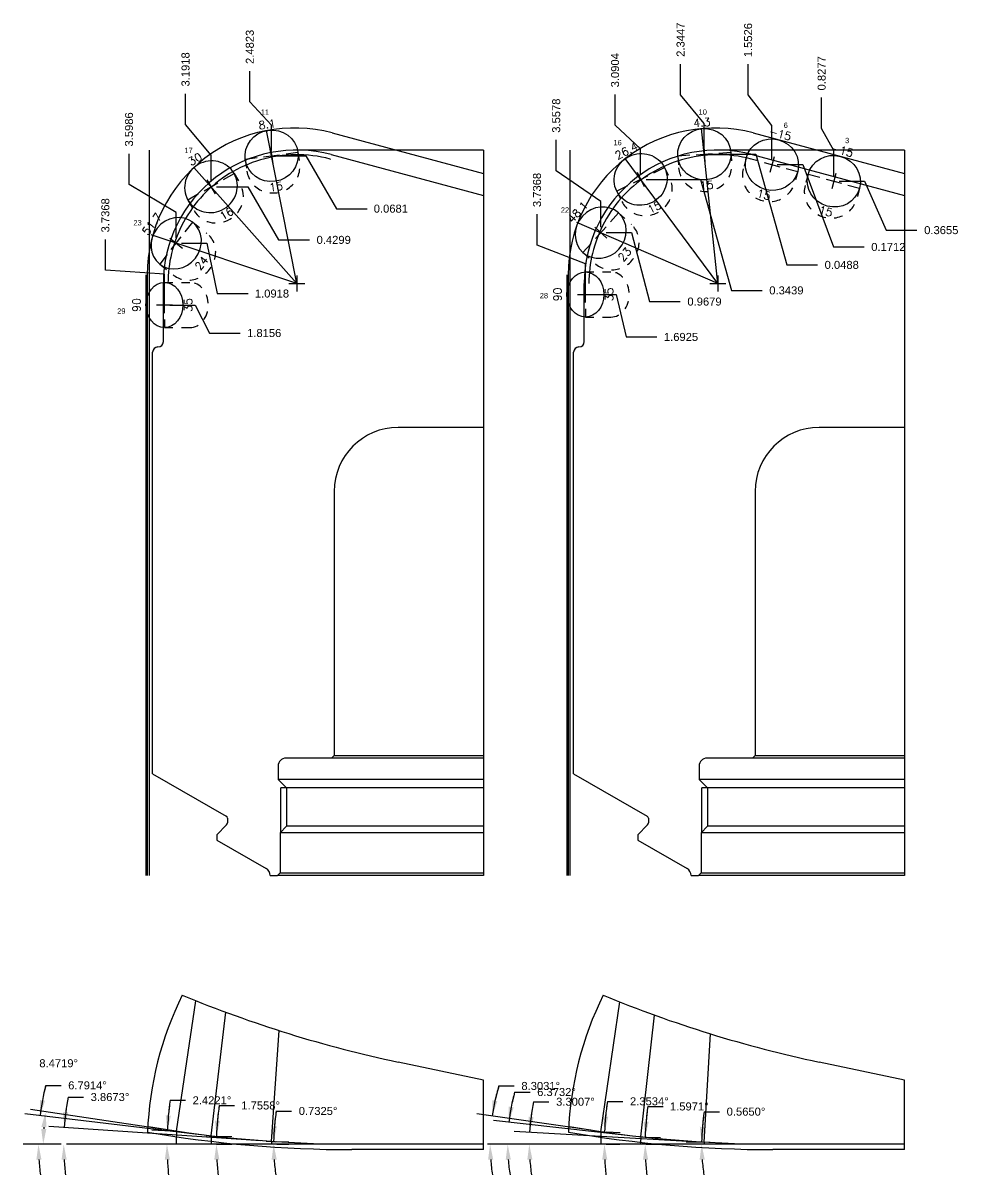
# Model space of a CAD drawing. Header units: inches. Extents: x 104.6 to 187.1, y -21.1 to -6.8.
# Drawn here: x 117.21 to 128.15, y -21.06 to -7.56 of the extents above; entities that cross this region are included whole.
import ezdxf
from ezdxf.enums import TextEntityAlignment as Align

# ---------------------------------------------------------------- set-up
doc = ezdxf.new("R2010")
doc.units = ezdxf.units.IN
doc.header["$MEASUREMENT"] = 0
doc.header["$PDMODE"] = 35
doc.linetypes.add('CENTER2', pattern=[1.125, 0.75, -0.125, 0.125, -0.125])
doc.linetypes.add('HIDDEN2', pattern=[0.1875, 0.125, -0.0625])
doc.layers.get('Defpoints').update_dxf_attribs({"color": 10})
doc.layers.add('Blade_2', color=7, linetype='Continuous', true_color=0xcccc00)
doc.layers.add('Blade_3', color=7, linetype='Continuous', true_color=0x00cc00)
doc.layers.add('CLine', color=5, linetype='CENTER2')
doc.styles.add('RomanS', font='romans')
doc.styles.get("Standard").update_dxf_attribs({"font": 'arial.ttf'})
doc.dimstyles.get("Standard").update_dxf_attribs({"dimtxt": 0.09375, "dimasz": 0.18, "dimexe": 0.18, "dimexo": 0.0625, "dimgap": 0.09, "dimtad": 0, "dimtih": 1, "dimtoh": 1, "dimdec": 4, "dimzin": 0, "dimdsep": 46, "dimtxsty": 'Standard', "dimcen": 0.09, "dimadec": 4, "dimazin": 0, "dimtfac": 1, "dimtdec": 4, "dimtofl": 0, "dimtmove": 0, "dimatfit": 3, "dimfxl": 1, "dimtolj": 1, "dimtzin": 0, "dimarcsym": 0})

# ---------------------------------------------------------------- blocks, each defined once
blk = doc.blocks.new('CMark')
at = {"layer": 'CLine'}
for p, q in [((-0.094, 0), (0.094, 0)), ((0, 0.094), (0, -0.094))]:
    blk.add_line(p, q, dxfattribs=at)
blk = doc.blocks.new('1613@15')
for p, q in [((-0.17, 0), (-0.312, 0)), ((0.171, 0), (0.312, 0))]:
    blk.add_line(p, q)
at = {"color": 8, "linetype": 'HIDDEN2', "ltscale": 0.5}
blk.add_line((-0.312, 0), (-0.312, -0.135), dxfattribs=at)
at = {"color": 8, "linetype": 'HIDDEN2', "ltscale": 0.5, "flags": 128}
blk.add_lwpolyline([(0.312, 0), (0.312, -0.135)], dxfattribs=at)
blk.add_ellipse((0, 0), major_axis=(-0.312, 0), ratio=0.965926, start_param=-3.141592653589793, end_param=3.141592653589793)
at = {"color": 8, "linetype": 'HIDDEN2', "ltscale": 0.5}
blk.add_ellipse((0, -0.135), major_axis=(-0.312, 0), ratio=0.965926, start_param=0, end_param=3.141593, dxfattribs=at)
blk.add_blockref('CMark', (0, 0))
at = {"style": 'RomanS'}
blk.add_text('15', height=0.094, dxfattribs=at).set_placement((0, -0.364), align=Align.MIDDLE_CENTER)
blk.add_attdef('ANG', text='', height=0.094, dxfattribs=at).set_placement((0, 0.298), align=Align.BOTTOM_CENTER)
blk = doc.blocks.new('1613@23')
for p, q in [((-0.17, 0), (-0.313, 0)), ((0.171, 0), (0.312, 0))]:
    blk.add_line(p, q)
at = {"color": 8, "linetype": 'HIDDEN2', "ltscale": 0.5}
blk.add_line((-0.313, 0), (-0.313, -0.203), dxfattribs=at)
at = {"color": 8, "linetype": 'HIDDEN2', "ltscale": 0.5, "flags": 128}
blk.add_lwpolyline([(0.312, 0), (0.312, -0.203)], dxfattribs=at)
blk.add_ellipse((0, 0), major_axis=(-0.312, 0), ratio=0.920512, start_param=3.141593, end_param=9.424778)
at = {"color": 8, "linetype": 'HIDDEN2', "ltscale": 0.5}
blk.add_ellipse((0, -0.203), major_axis=(-0.312, 0), ratio=0.920512, start_param=0, end_param=3.141593, dxfattribs=at)
blk.add_blockref('CMark', (0, 0))
at = {"style": 'RomanS'}
blk.add_text('23', height=0.094, dxfattribs=at).set_placement((-0.001, -0.379), align=Align.MIDDLE_CENTER)
blk.add_attdef('ANG', text='', height=0.094, dxfattribs=at).set_placement((0, 0.287), align=Align.BOTTOM_CENTER)
blk = doc.blocks.new('1613@24')
for p, q in [((-0.17, 0), (-0.313, 0)), ((0.171, 0), (0.312, 0))]:
    blk.add_line(p, q)
at = {"color": 8, "linetype": 'HIDDEN2', "ltscale": 0.5}
blk.add_line((-0.313, 0), (-0.313, -0.212), dxfattribs=at)
at = {"color": 8, "linetype": 'HIDDEN2', "ltscale": 0.5, "flags": 128}
blk.add_lwpolyline([(0.312, 0), (0.312, -0.212)], dxfattribs=at)
blk.add_ellipse((0, 0), major_axis=(-0.312, 0), ratio=0.913536, start_param=3.141593, end_param=9.424778)
at = {"color": 8, "linetype": 'HIDDEN2', "ltscale": 0.5}
blk.add_ellipse((0, -0.212), major_axis=(-0.312, 0), ratio=0.910656, start_param=0, end_param=3.141593, dxfattribs=at)
blk.add_blockref('CMark', (0, 0))
at = {"style": 'RomanS'}
blk.add_text('24', height=0.094, dxfattribs=at).set_placement((0, -0.376), align=Align.MIDDLE_CENTER)
blk.add_attdef('ANG', text='', height=0.094, dxfattribs=at).set_placement((0, 0.287), align=Align.BOTTOM_CENTER)
blk = doc.blocks.new('1613@16')
for p, q in [((-0.17, 0), (-0.312, 0)), ((0.171, 0), (0.312, 0))]:
    blk.add_line(p, q)
at = {"color": 8, "linetype": 'HIDDEN2', "ltscale": 0.5}
blk.add_line((-0.312, 0), (-0.312, -0.143), dxfattribs=at)
at = {"color": 8, "linetype": 'HIDDEN2', "ltscale": 0.5, "flags": 128}
blk.add_lwpolyline([(0.312, 0), (0.312, -0.143)], dxfattribs=at)
at = {"extrusion": (0, 0, -1)}
blk.add_ellipse((0, 0), major_axis=(-0.312, 0), ratio=0.961248, start_param=-3.141592653589793, end_param=3.141592653589793, dxfattribs=at)
at = {"color": 8, "linetype": 'HIDDEN2', "ltscale": 0.5}
blk.add_ellipse((0, -0.143), major_axis=(0.312, 0), ratio=0.953717, start_param=3.141593, end_param=6.283185, dxfattribs=at)
blk.add_blockref('CMark', (0, 0))
at = {"style": 'RomanS'}
blk.add_text('16', height=0.094, dxfattribs=at).set_placement((0, -0.364), align=Align.MIDDLE_CENTER)
blk.add_attdef('ANG', text='', height=0.094, dxfattribs=at).set_placement((0, 0.298), align=Align.BOTTOM_CENTER)
blk = doc.blocks.new('*D99')
at = {"layer": 'Blade_2', "color": 0, "lineweight": -2, "transparency": 16777216}
for p, q in [((120.171, -20.307), (120.351, -20.307)), ((120.179, -20.666), (120.32, -20.668)), ((120.179, -20.697), (120.32, -20.697))]:
    blk.add_line(p, q, dxfattribs=at)
for start, end in [(170.8711, 179.2675), (170.8767, 175.0721), (184.1954, 188.3907)]:
    blk.add_arc((122.599, -20.697), 2.459, start, end, dxfattribs=at)
at = {"layer": 'Blade_2', "color": 0, "transparency": 16777216}
for points in [[(120.179, -20.487), (120.119, -20.484), (120.14, -20.666)], [(120.117, -20.878), (120.177, -20.876), (120.14, -20.697)]]:
    blk.add_solid(points, dxfattribs=at)
at = {"layer": 'Defpoints', "color": 0, "transparency": 16777216}
for p in [(120.117, -20.665), (120.117, -20.697), (120.14, -20.687), (122.599, -20.697)]:
    blk.add_point(p, dxfattribs=at)
at = {"layer": 'Blade_2', "color": 0, "transparency": 16777216, "insert": (120.661, -20.307), "char_height": 0.09375, "attachment_point": 5}
blk.add_mtext('\\A1;0.7325°', dxfattribs=at)
blk = doc.blocks.new('*D100')
at = {"layer": 'Blade_2', "color": 0, "lineweight": -2, "transparency": 16777216}
for p, q in [((119.503, -20.243), (119.683, -20.243)), ((119.471, -20.601), (119.652, -20.607)), ((119.47, -20.697), (119.65, -20.697))]:
    blk.add_line(p, q, dxfattribs=at)
for start, end in [(171.6475, 178.2442), (171.6502, 174.9472), (183.297, 186.5939)]:
    blk.add_arc((122.599, -20.697), 3.129, start, end, dxfattribs=at)
at = {"layer": 'Blade_2', "color": 0, "transparency": 16777216}
for points in [[(119.512, -20.423), (119.453, -20.42), (119.472, -20.601)], [(119.445, -20.878), (119.505, -20.876), (119.47, -20.697)]]:
    blk.add_solid(points, dxfattribs=at)
at = {"layer": 'Defpoints', "color": 0, "transparency": 16777216}
for p in [(119.409, -20.599), (119.407, -20.697), (119.47, -20.665), (122.599, -20.697)]:
    blk.add_point(p, dxfattribs=at)
at = {"layer": 'Blade_2', "color": 0, "transparency": 16777216, "insert": (119.988, -20.243), "char_height": 0.09375, "attachment_point": 5}
blk.add_mtext('\\A1;1.7558°', dxfattribs=at)
blk = doc.blocks.new('*D101')
at = {"layer": 'Blade_2', "color": 0, "lineweight": -2, "transparency": 16777216}
for p, q in [((118.927, -20.182), (119.107, -20.182)), ((118.941, -20.542), (118.715, -20.533)), ((118.938, -20.697), (118.711, -20.697))]:
    blk.add_line(p, q, dxfattribs=at)
for start, end in [(172.0121, 177.5779), (172.0137, 174.7958), (182.7821, 185.5642)]:
    blk.add_arc((122.599, -20.697), 3.707, start, end, dxfattribs=at)
at = {"layer": 'Blade_2', "color": 0, "transparency": 16777216}
for points in [[(118.937, -20.363), (118.877, -20.359), (118.895, -20.54)], [(118.866, -20.878), (118.926, -20.876), (118.891, -20.697)]]:
    blk.add_solid(points, dxfattribs=at)
at = {"layer": 'Defpoints', "color": 0, "transparency": 16777216}
for p in [(118.892, -20.645), (119.003, -20.545), (119, -20.697), (122.599, -20.697)]:
    blk.add_point(p, dxfattribs=at)
at = {"layer": 'Blade_2', "color": 0, "transparency": 16777216, "insert": (119.418, -20.182), "char_height": 0.09375, "attachment_point": 5}
blk.add_mtext('\\A1;2.4221°', dxfattribs=at)
blk = doc.blocks.new('*D102')
at = {"layer": 'Blade_2', "color": 0, "lineweight": -2, "transparency": 16777216}
for p, q in [((117.735, -20.144), (117.915, -20.144)), ((119.991, -20.657), (117.509, -20.489)), ((117.653, -20.697), (117.502, -20.697))]:
    blk.add_line(p, q, dxfattribs=at)
for start, end in [(169.0267, 176.1327), (169.0301, 172.5814), (183.5513, 187.1026)]:
    blk.add_arc((120.586, -20.697), 2.905, start, end, dxfattribs=at)
at = {"layer": 'Blade_2', "color": 0, "transparency": 16777216}
for points in [[(117.736, -20.325), (117.676, -20.319), (117.688, -20.501)], [(117.657, -20.878), (117.717, -20.876), (117.682, -20.697)]]:
    blk.add_solid(points, dxfattribs=at)
at = {"layer": 'Defpoints', "color": 0, "transparency": 16777216}
for p in [(117.682, -20.632), (117.716, -20.697), (120.053, -20.661), (120.165, -20.669), (121.057, -20.697)]:
    blk.add_point(p, dxfattribs=at)
at = {"layer": 'Blade_2', "color": 0, "transparency": 16777216, "insert": (118.224, -20.144), "char_height": 0.09375, "attachment_point": 5}
blk.add_mtext('\\A1;3.8673°', dxfattribs=at)
blk = doc.blocks.new('*D103')
at = {"layer": 'Blade_2', "color": 0, "lineweight": -2, "transparency": 16777216}
for p, q in [((117.471, -20.007), (117.651, -20.007)), ((119.289, -20.585), (117.227, -20.339)), ((117.653, -20.697), (117.206, -20.697))]:
    blk.add_line(p, q, dxfattribs=at)
for start, end in [(165.9502, 173.2086), (165.9538, 169.5812), (183.6274, 187.2547)]:
    blk.add_arc((120.23, -20.697), 2.844, start, end, dxfattribs=at)
at = {"layer": 'Blade_2', "color": 0, "transparency": 16777216}
for points in [[(117.463, -20.187), (117.403, -20.178), (117.406, -20.361)], [(117.362, -20.878), (117.422, -20.876), (117.386, -20.697)]]:
    blk.add_solid(points, dxfattribs=at)
at = {"layer": 'Defpoints', "color": 0, "transparency": 16777216}
for p in [(117.388, -20.585), (119.351, -20.592), (119.495, -20.609), (117.716, -20.697), (121.057, -20.697)]:
    blk.add_point(p, dxfattribs=at)
at = {"layer": 'Blade_2', "color": 0, "transparency": 16777216, "insert": (117.961, -20.007), "char_height": 0.09375, "attachment_point": 5}
blk.add_mtext('\\A1;6.7914°', dxfattribs=at)
blk = doc.blocks.new('*D104')
at = {"layer": 'Blade_2', "color": 0, "lineweight": -2, "transparency": 16777216}
for p, q in [((118.83, -20.519), (117.293, -20.29)), ((117.653, -20.697), (117.262, -20.697))]:
    blk.add_line(p, q, dxfattribs=at)
blk.add_arc((120.024, -20.697), 2.582, 175.5233, 176.0048, dxfattribs=at)
at = {"layer": 'Blade_2', "color": 0, "transparency": 16777216}
for points in [[(117.421, -20.492), (117.48, -20.499), (117.471, -20.317)], [(117.479, -20.518), (117.419, -20.516), (117.442, -20.697)]]:
    blk.add_solid(points, dxfattribs=at)
at = {"layer": 'Defpoints', "color": 0, "transparency": 16777216}
for p in [(117.446, -20.57), (118.891, -20.528), (119.068, -20.555), (117.716, -20.697), (121.057, -20.697)]:
    blk.add_point(p, dxfattribs=at)
at = {"layer": 'Blade_2', "color": 0, "transparency": 16777216, "insert": (117.623, -19.748), "char_height": 0.09375, "attachment_point": 5}
blk.add_mtext('\\A1;8.4719°', dxfattribs=at)
blk = doc.blocks.new('*D105')
at = {"layer": 'Blade_2', "color": 0, "lineweight": -2, "transparency": 16777216}
for p, q in [((119.862, -8.483), (119.862, -8.123)), ((120.117, -8.755), (119.862, -8.483)), ((120.117, -9.053), (120.117, -8.755))]:
    blk.add_line(p, q, dxfattribs=at)
at = {"layer": 'Defpoints', "color": 0, "transparency": 16777216}
for p in [(119.862, -8.123), (120.117, -9.115), (122.599, -9.047)]:
    blk.add_point(p, dxfattribs=at)
at = {"layer": 'Blade_2', "color": 0, "transparency": 16777216, "insert": (119.862, -7.838), "char_height": 0.0938, "attachment_point": 5, "rotation": 90}
blk.add_mtext('\\A1;2.4823', dxfattribs=at)
blk = doc.blocks.new('*D106')
at = {"layer": 'Blade_2', "color": 0, "lineweight": -2, "transparency": 16777216}
for p, q in [((119.109, -8.747), (119.109, -8.387)), ((119.407, -9.107), (119.109, -8.747)), ((119.407, -9.414), (119.407, -9.107))]:
    blk.add_line(p, q, dxfattribs=at)
at = {"layer": 'Defpoints', "color": 0, "transparency": 16777216}
for p in [(119.109, -8.387), (122.599, -9.047), (119.407, -9.477)]:
    blk.add_point(p, dxfattribs=at)
at = {"layer": 'Blade_2', "color": 0, "transparency": 16777216, "insert": (119.109, -8.102), "char_height": 0.0938, "attachment_point": 5, "rotation": 90}
blk.add_mtext('\\A1;3.1918', dxfattribs=at)
blk = doc.blocks.new('*D107')
at = {"layer": 'Blade_2', "color": 0, "lineweight": -2, "transparency": 16777216}
for p, q in [((118.447, -9.45), (118.447, -9.09)), ((119, -9.779), (118.447, -9.45)), ((119, -10.076), (119, -9.779))]:
    blk.add_line(p, q, dxfattribs=at)
at = {"layer": 'Defpoints', "color": 0, "transparency": 16777216}
for p in [(118.447, -9.09), (122.599, -9.047), (119, -10.139)]:
    blk.add_point(p, dxfattribs=at)
at = {"layer": 'Blade_2', "color": 0, "transparency": 16777216, "insert": (118.447, -8.805), "char_height": 0.0938, "attachment_point": 5, "rotation": 90}
blk.add_mtext('\\A1;3.5986', dxfattribs=at)
blk = doc.blocks.new('*D108')
at = {"layer": 'Blade_2', "color": 0, "lineweight": -2, "transparency": 16777216}
for p, q in [((120.179, -9.115), (120.517, -9.115)), ((120.517, -9.115), (120.877, -9.734)), ((120.877, -9.734), (121.237, -9.734))]:
    blk.add_line(p, q, dxfattribs=at)
at = {"layer": 'Defpoints', "color": 0, "transparency": 16777216}
for p in [(120.117, -9.115), (122.599, -9.047), (121.237, -9.734)]:
    blk.add_point(p, dxfattribs=at)
at = {"layer": 'Blade_2', "color": 0, "transparency": 16777216, "insert": (121.513, -9.734), "char_height": 0.0938, "attachment_point": 5}
blk.add_mtext('\\A1;0.0681', dxfattribs=at)
blk = doc.blocks.new('*D109')
at = {"layer": 'Blade_2', "color": 0, "lineweight": -2, "transparency": 16777216}
for p, q in [((119.47, -9.477), (119.839, -9.477)), ((119.839, -9.477), (120.199, -10.1)), ((120.199, -10.1), (120.559, -10.1))]:
    blk.add_line(p, q, dxfattribs=at)
at = {"layer": 'Defpoints', "color": 0, "transparency": 16777216}
for p in [(122.599, -9.047), (119.407, -9.477), (120.559, -10.1)]:
    blk.add_point(p, dxfattribs=at)
at = {"layer": 'Blade_2', "color": 0, "transparency": 16777216, "insert": (120.844, -10.1), "char_height": 0.0938, "attachment_point": 5}
blk.add_mtext('\\A1;0.4299', dxfattribs=at)
blk = doc.blocks.new('*D110')
at = {"layer": 'Blade_2', "color": 0, "lineweight": -2, "transparency": 16777216}
for p, q in [((119.063, -10.139), (119.36, -10.139)), ((119.36, -10.139), (119.481, -10.729)), ((119.481, -10.729), (119.841, -10.729))]:
    blk.add_line(p, q, dxfattribs=at)
at = {"layer": 'Defpoints', "color": 0, "transparency": 16777216}
for p in [(122.599, -9.047), (119, -10.139), (119.841, -10.729)]:
    blk.add_point(p, dxfattribs=at)
at = {"layer": 'Blade_2', "color": 0, "transparency": 16777216, "insert": (120.121, -10.729), "char_height": 0.0938, "attachment_point": 5}
blk.add_mtext('\\A1;1.0918', dxfattribs=at)
blk = doc.blocks.new('*D111')
at = {"layer": 'Blade_3', "color": 0, "lineweight": -2, "transparency": 16777216}
for p, q in [((123.185, -20.199), (123.365, -20.199)), ((125.059, -20.667), (122.958, -20.546))]:
    blk.add_line(p, q, dxfattribs=at)
for start, end in [(168.2754, 176.6993), (168.2811, 172.4902), (184.2091, 188.4182)]:
    blk.add_arc((125.585, -20.697), 2.451, start, end, dxfattribs=at)
at = {"layer": 'Blade_3', "color": 0, "transparency": 16777216}
for points in [[(123.185, -20.38), (123.125, -20.374), (123.138, -20.556)], [(123.111, -20.878), (123.171, -20.876), (123.134, -20.697)]]:
    blk.add_solid(points, dxfattribs=at)
at = {"layer": 'Defpoints', "color": 0, "transparency": 16777216}
for p in [(123.134, -20.65), (122.645, -20.697), (125.121, -20.67), (125.252, -20.678), (125.986, -20.697)]:
    blk.add_point(p, dxfattribs=at)
at = {"layer": 'Blade_3', "color": 0, "transparency": 16777216, "insert": (123.675, -20.199), "char_height": 0.09375, "attachment_point": 5}
blk.add_mtext('\\A1;3.3007°', dxfattribs=at)
blk = doc.blocks.new('*D112')
at = {"layer": 'Blade_3', "color": 0, "lineweight": -2, "transparency": 16777216}
for p, q in [((122.963, -20.085), (123.143, -20.085)), ((124.282, -20.593), (122.717, -20.418))]:
    blk.add_line(p, q, dxfattribs=at)
for start, end in [(164.7629, 173.6268), (164.7696, 169.1982), (184.4286, 188.8572)]:
    blk.add_arc((125.21, -20.697), 2.329, start, end, dxfattribs=at)
at = {"layer": 'Blade_3', "color": 0, "transparency": 16777216}
for points in [[(122.952, -20.265), (122.893, -20.256), (122.895, -20.438)], [(122.858, -20.878), (122.918, -20.876), (122.881, -20.697)]]:
    blk.add_solid(points, dxfattribs=at)
at = {"layer": 'Defpoints', "color": 0, "transparency": 16777216}
for p in [(122.883, -20.611), (124.344, -20.6), (124.509, -20.619), (122.645, -20.697), (125.986, -20.697)]:
    blk.add_point(p, dxfattribs=at)
at = {"layer": 'Blade_3', "color": 0, "transparency": 16777216, "insert": (123.453, -20.085), "char_height": 0.09375, "attachment_point": 5}
blk.add_mtext('\\A1;6.3732°', dxfattribs=at)
blk = doc.blocks.new('*D113')
at = {"layer": 'Blade_3', "color": 0, "lineweight": -2, "transparency": 16777216}
for p, q in [((122.779, -20.014), (122.959, -20.014)), ((123.854, -20.533), (122.521, -20.339))]:
    blk.add_line(p, q, dxfattribs=at)
for start, end in [(162.7192, 171.6969), (162.7261, 167.2115), (184.4854, 188.9708)]:
    blk.add_arc((124.975, -20.697), 2.3, start, end, dxfattribs=at)
at = {"layer": 'Blade_3', "color": 0, "transparency": 16777216}
for points in [[(122.761, -20.193), (122.702, -20.182), (122.699, -20.365)], [(122.652, -20.878), (122.712, -20.876), (122.675, -20.697)]]:
    blk.add_solid(points, dxfattribs=at)
at = {"layer": 'Defpoints', "color": 0, "transparency": 16777216}
for p in [(122.677, -20.586), (123.916, -20.542), (124.007, -20.556), (122.645, -20.697), (125.986, -20.697)]:
    blk.add_point(p, dxfattribs=at)
at = {"layer": 'Blade_3', "color": 0, "transparency": 16777216, "insert": (123.268, -20.014), "char_height": 0.09375, "attachment_point": 5}
blk.add_mtext('\\A1;8.3031°', dxfattribs=at)
blk = doc.blocks.new('*D114')
at = {"layer": 'Blade_3', "color": 0, "lineweight": -2, "transparency": 16777216}
for p, q in [((125.183, -20.315), (125.363, -20.315)), ((125.121, -20.673), (124.972, -20.672)), ((125.121, -20.697), (124.972, -20.697))]:
    blk.add_line(p, q, dxfattribs=at)
for start, end in [(170.7468, 179.435), (170.753, 175.094), (184.341, 188.682)]:
    blk.add_arc((127.528, -20.697), 2.376, start, end, dxfattribs=at)
at = {"layer": 'Blade_3', "color": 0, "transparency": 16777216}
for points in [[(125.191, -20.495), (125.131, -20.492), (125.152, -20.674)], [(125.129, -20.878), (125.189, -20.876), (125.152, -20.697)]]:
    blk.add_solid(points, dxfattribs=at)
at = {"layer": 'Defpoints', "color": 0, "transparency": 16777216}
for p in [(125.152, -20.689), (125.184, -20.674), (125.184, -20.697), (127.528, -20.697)]:
    blk.add_point(p, dxfattribs=at)
at = {"layer": 'Blade_3', "color": 0, "transparency": 16777216, "insert": (125.672, -20.315), "char_height": 0.09375, "attachment_point": 5}
blk.add_mtext('\\A1;0.5650°', dxfattribs=at)
blk = doc.blocks.new('*D115')
at = {"layer": 'Blade_3', "color": 0, "lineweight": -2, "transparency": 16777216}
for p, q in [((124.523, -20.254), (124.703, -20.254)), ((124.502, -20.613), (124.672, -20.617)), ((124.501, -20.697), (124.671, -20.697))]:
    blk.add_line(p, q, dxfattribs=at)
for start, end in [(171.6087, 178.4029), (171.6117, 175.0073), (183.3956, 186.7911)]:
    blk.add_arc((127.528, -20.697), 3.038, start, end, dxfattribs=at)
at = {"layer": 'Blade_3', "color": 0, "transparency": 16777216}
for points in [[(124.532, -20.434), (124.472, -20.431), (124.492, -20.612)], [(124.466, -20.878), (124.526, -20.876), (124.491, -20.697)]]:
    blk.add_solid(points, dxfattribs=at)
at = {"layer": 'Defpoints', "color": 0, "transparency": 16777216}
for p in [(124.439, -20.611), (124.438, -20.697), (124.491, -20.669), (127.528, -20.697)]:
    blk.add_point(p, dxfattribs=at)
at = {"layer": 'Blade_3', "color": 0, "transparency": 16777216, "insert": (125.008, -20.254), "char_height": 0.09375, "attachment_point": 5}
blk.add_mtext('\\A1;1.5971°', dxfattribs=at)
blk = doc.blocks.new('*D116')
at = {"layer": 'Blade_3', "color": 0, "lineweight": -2, "transparency": 16777216}
for p, q in [((124.05, -20.194), (124.23, -20.194)), ((124.036, -20.553), (124.197, -20.56)), ((124.033, -20.697), (124.194, -20.697))]:
    blk.add_line(p, q, dxfattribs=at)
for start, end in [(171.7753, 177.6466), (171.7773, 174.7119), (182.9347, 185.8693)]:
    blk.add_arc((127.528, -20.697), 3.515, start, end, dxfattribs=at)
at = {"layer": 'Blade_3', "color": 0, "transparency": 16777216}
for points in [[(124.059, -20.375), (123.999, -20.371), (124.017, -20.553)], [(123.988, -20.878), (124.048, -20.876), (124.014, -20.697)]]:
    blk.add_solid(points, dxfattribs=at)
at = {"layer": 'Defpoints', "color": 0, "transparency": 16777216}
for p in [(123.974, -20.551), (124.014, -20.649), (123.971, -20.697), (127.528, -20.697)]:
    blk.add_point(p, dxfattribs=at)
at = {"layer": 'Blade_3', "color": 0, "transparency": 16777216, "insert": (124.54, -20.194), "char_height": 0.09375, "attachment_point": 5}
blk.add_mtext('\\A1;2.3534°', dxfattribs=at)
blk = doc.blocks.new('*D117')
at = {"layer": 'Blade_3', "color": 0, "lineweight": -2, "transparency": 16777216}
for p, q in [((126.558, -8.793), (126.558, -8.433)), ((126.701, -9.052), (126.558, -8.793)), ((126.701, -9.35), (126.701, -9.052))]:
    blk.add_line(p, q, dxfattribs=at)
at = {"layer": 'Defpoints', "color": 0, "transparency": 16777216}
for p in [(126.558, -8.433), (127.528, -9.047), (126.701, -9.412)]:
    blk.add_point(p, dxfattribs=at)
at = {"layer": 'Blade_3', "color": 0, "transparency": 16777216, "insert": (126.558, -8.148), "char_height": 0.0938, "attachment_point": 5, "rotation": 90}
blk.add_mtext('\\A1;0.8277', dxfattribs=at)
blk = doc.blocks.new('*D118')
at = {"layer": 'Blade_3', "color": 0, "lineweight": -2, "transparency": 16777216}
for p, q in [((125.697, -8.399), (125.697, -8.039)), ((125.976, -8.759), (125.697, -8.399)), ((125.976, -9.156), (125.976, -8.759))]:
    blk.add_line(p, q, dxfattribs=at)
at = {"layer": 'Defpoints', "color": 0, "transparency": 16777216}
for p in [(125.697, -8.039), (127.528, -9.047), (125.976, -9.218)]:
    blk.add_point(p, dxfattribs=at)
at = {"layer": 'Blade_3', "color": 0, "transparency": 16777216, "insert": (125.697, -7.759), "char_height": 0.0938, "attachment_point": 5, "rotation": 90}
blk.add_mtext('\\A1;1.5526', dxfattribs=at)
blk = doc.blocks.new('*D119')
at = {"layer": 'Blade_3', "color": 0, "lineweight": -2, "transparency": 16777216}
for p, q in [((124.906, -8.399), (124.906, -8.039)), ((125.184, -8.736), (124.906, -8.399)), ((125.184, -9.033), (125.184, -8.736))]:
    blk.add_line(p, q, dxfattribs=at)
at = {"layer": 'Defpoints', "color": 0, "transparency": 16777216}
for p in [(124.906, -8.039), (125.184, -9.096), (127.528, -9.047)]:
    blk.add_point(p, dxfattribs=at)
at = {"layer": 'Blade_3', "color": 0, "transparency": 16777216, "insert": (124.906, -7.754), "char_height": 0.0938, "attachment_point": 5, "rotation": 90}
blk.add_mtext('\\A1;2.3447', dxfattribs=at)
blk = doc.blocks.new('*D120')
at = {"layer": 'Blade_3', "color": 0, "lineweight": -2, "transparency": 16777216}
for p, q in [((124.139, -8.756), (124.139, -8.396)), ((124.438, -9.031), (124.139, -8.756)), ((124.438, -9.328), (124.438, -9.031))]:
    blk.add_line(p, q, dxfattribs=at)
at = {"layer": 'Defpoints', "color": 0, "transparency": 16777216}
for p in [(124.139, -8.396), (127.528, -9.047), (124.438, -9.391)]:
    blk.add_point(p, dxfattribs=at)
at = {"layer": 'Blade_3', "color": 0, "transparency": 16777216, "insert": (124.139, -8.112), "char_height": 0.0938, "attachment_point": 5, "rotation": 90}
blk.add_mtext('\\A1;3.0904', dxfattribs=at)
blk = doc.blocks.new('*D121')
at = {"layer": 'Blade_3', "color": 0, "lineweight": -2, "transparency": 16777216}
for p, q in [((123.45, -9.289), (123.45, -8.929)), ((123.971, -9.649), (123.45, -9.289)), ((123.971, -9.952), (123.971, -9.649))]:
    blk.add_line(p, q, dxfattribs=at)
at = {"layer": 'Defpoints', "color": 0, "transparency": 16777216}
for p in [(123.45, -8.929), (127.528, -9.047), (123.971, -10.015)]:
    blk.add_point(p, dxfattribs=at)
at = {"layer": 'Blade_3', "color": 0, "transparency": 16777216, "insert": (123.45, -8.644), "char_height": 0.0938, "attachment_point": 5, "rotation": 90}
blk.add_mtext('\\A1;3.5578', dxfattribs=at)
blk = doc.blocks.new('*D122')
at = {"layer": 'Blade_3', "color": 0, "lineweight": -2, "transparency": 16777216}
for p, q in [((126.763, -9.412), (127.061, -9.412)), ((127.061, -9.412), (127.314, -9.986)), ((127.314, -9.986), (127.674, -9.986))]:
    blk.add_line(p, q, dxfattribs=at)
at = {"layer": 'Defpoints', "color": 0, "transparency": 16777216}
for p in [(127.528, -9.047), (126.701, -9.412), (127.674, -9.986)]:
    blk.add_point(p, dxfattribs=at)
at = {"layer": 'Blade_3', "color": 0, "transparency": 16777216, "insert": (127.959, -9.986), "char_height": 0.0938, "attachment_point": 5}
blk.add_mtext('\\A1;0.3655', dxfattribs=at)
blk = doc.blocks.new('*D123')
at = {"layer": 'Blade_3', "color": 0, "lineweight": -2, "transparency": 16777216}
for p, q in [((126.038, -9.218), (126.336, -9.218)), ((126.336, -9.218), (126.695, -10.183)), ((126.695, -10.183), (127.055, -10.183))]:
    blk.add_line(p, q, dxfattribs=at)
at = {"layer": 'Defpoints', "color": 0, "transparency": 16777216}
for p in [(127.528, -9.047), (125.976, -9.218), (127.055, -10.183)]:
    blk.add_point(p, dxfattribs=at)
at = {"layer": 'Blade_3', "color": 0, "transparency": 16777216, "insert": (127.339, -10.183), "char_height": 0.0938, "attachment_point": 5}
blk.add_mtext('\\A1;0.1712', dxfattribs=at)
blk = doc.blocks.new('*D124')
at = {"layer": 'Blade_3', "color": 0, "lineweight": -2, "transparency": 16777216}
for p, q in [((125.246, -9.096), (125.789, -9.096)), ((125.789, -9.096), (126.149, -10.393)), ((126.149, -10.393), (126.509, -10.393))]:
    blk.add_line(p, q, dxfattribs=at)
at = {"layer": 'Defpoints', "color": 0, "transparency": 16777216}
for p in [(125.184, -9.096), (127.528, -9.047), (126.509, -10.393)]:
    blk.add_point(p, dxfattribs=at)
at = {"layer": 'Blade_3', "color": 0, "transparency": 16777216, "insert": (126.793, -10.393), "char_height": 0.0938, "attachment_point": 5}
blk.add_mtext('\\A1;0.0488', dxfattribs=at)
blk = doc.blocks.new('*D125')
at = {"layer": 'Blade_3', "color": 0, "lineweight": -2, "transparency": 16777216}
for p, q in [((124.501, -9.391), (125.141, -9.391)), ((125.141, -9.391), (125.501, -10.692)), ((125.501, -10.692), (125.861, -10.692))]:
    blk.add_line(p, q, dxfattribs=at)
at = {"layer": 'Defpoints', "color": 0, "transparency": 16777216}
for p in [(127.528, -9.047), (124.438, -9.391), (125.861, -10.692)]:
    blk.add_point(p, dxfattribs=at)
at = {"layer": 'Blade_3', "color": 0, "transparency": 16777216, "insert": (126.145, -10.692), "char_height": 0.0938, "attachment_point": 5}
blk.add_mtext('\\A1;0.3439', dxfattribs=at)
blk = doc.blocks.new('*D126')
at = {"layer": 'Blade_3', "color": 0, "lineweight": -2, "transparency": 16777216}
for p, q in [((124.033, -10.015), (124.331, -10.015)), ((124.331, -10.015), (124.541, -10.823)), ((124.541, -10.823), (124.901, -10.823))]:
    blk.add_line(p, q, dxfattribs=at)
at = {"layer": 'Defpoints', "color": 0, "transparency": 16777216}
for p in [(127.528, -9.047), (123.971, -10.015), (124.901, -10.823)]:
    blk.add_point(p, dxfattribs=at)
at = {"layer": 'Blade_3', "color": 0, "transparency": 16777216, "insert": (125.186, -10.823), "char_height": 0.0938, "attachment_point": 5}
blk.add_mtext('\\A1;0.9679', dxfattribs=at)
blk = doc.blocks.new('1313@35')
for p, q in [((-0.17, 0), (-0.265, 0)), ((0.171, 0), (0.264, 0))]:
    blk.add_line(p, q)
at = {"color": 8, "linetype": 'HIDDEN2', "ltscale": 0.5}
blk.add_line((-0.265, 0), (-0.265, -0.298), dxfattribs=at)
at = {"color": 8, "linetype": 'HIDDEN2', "ltscale": 0.5, "flags": 128}
blk.add_lwpolyline([(0.264, 0), (0.264, -0.298)], dxfattribs=at)
blk.add_ellipse((0, 0), major_axis=(0.264, 0), ratio=0.819152)
at = {"color": 8, "linetype": 'HIDDEN2', "ltscale": 0.5}
blk.add_ellipse((0, -0.298), major_axis=(0.264, 0), ratio=0.819152, start_param=3.141593, end_param=6.283185, dxfattribs=at)
blk.add_blockref('CMark', (0, 0))
at = {"style": 'RomanS'}
blk.add_text('35', height=0.094, dxfattribs=at).set_placement((0, -0.279), align=Align.MIDDLE_CENTER)
blk.add_attdef('ANG', text='', height=0.094, dxfattribs=at).set_placement((0, 0.251), align=Align.BOTTOM_CENTER)
blk = doc.blocks.new('*D161')
at = {"layer": 'Blade_2', "color": 0, "lineweight": -2, "transparency": 16777216}
for p, q in [((118.17, -10.456), (118.17, -10.096)), ((118.862, -10.503), (118.17, -10.456)), ((118.862, -10.8), (118.862, -10.503))]:
    blk.add_line(p, q, dxfattribs=at)
at = {"layer": 'Defpoints', "color": 0, "transparency": 16777216}
for p in [(122.599, -9.047), (118.17, -10.096), (118.862, -10.863)]:
    blk.add_point(p, dxfattribs=at)
at = {"layer": 'Blade_2', "color": 0, "transparency": 16777216, "insert": (118.17, -9.812), "char_height": 0.0938, "attachment_point": 5, "rotation": 90}
blk.add_mtext('\\A1;3.7368', dxfattribs=at)
blk = doc.blocks.new('*D162')
at = {"layer": 'Blade_2', "color": 0, "lineweight": -2, "transparency": 16777216}
for p, q in [((118.924, -10.863), (119.222, -10.863)), ((119.222, -10.863), (119.39, -11.192)), ((119.39, -11.192), (119.75, -11.192))]:
    blk.add_line(p, q, dxfattribs=at)
at = {"layer": 'Defpoints', "color": 0, "transparency": 16777216}
for p in [(122.599, -9.047), (118.862, -10.863), (119.75, -11.192)]:
    blk.add_point(p, dxfattribs=at)
at = {"layer": 'Blade_2', "color": 0, "transparency": 16777216, "insert": (120.03, -11.192), "char_height": 0.0938, "attachment_point": 5}
blk.add_mtext('\\A1;1.8156', dxfattribs=at)
blk = doc.blocks.new('*D163')
at = {"layer": 'Blade_3', "color": 0, "lineweight": -2, "transparency": 16777216}
for p, q in [((123.225, -10.16), (123.225, -9.8)), ((123.792, -10.379), (123.225, -10.16)), ((123.792, -10.677), (123.792, -10.379))]:
    blk.add_line(p, q, dxfattribs=at)
at = {"layer": 'Defpoints', "color": 0, "transparency": 16777216}
for p in [(127.528, -9.047), (123.225, -9.8), (123.792, -10.739)]:
    blk.add_point(p, dxfattribs=at)
at = {"layer": 'Blade_3', "color": 0, "transparency": 16777216, "insert": (123.225, -9.515), "char_height": 0.0938, "attachment_point": 5, "rotation": 90}
blk.add_mtext('\\A1;3.7368', dxfattribs=at)

msp = doc.modelspace()

# ---------------------------------------------------------------- linework, layer by layer
at = {"color": 5}
for p, q in [((120.8265, -8.8468), (122.59883, -9.32169)), ((125.7561, -8.8468), (127.52843, -9.32169)), ((118.64533, -10.50819), (118.64533, -17.54696)), ((118.66133, -10.50819), (118.66133, -17.54696)), ((123.57493, -10.50819), (123.57493, -17.54696)), ((123.59093, -10.50819), (123.59093, -17.54696))]:
    msp.add_line(p, q, dxfattribs=at)
for p, q in [((118.68133, -9.04696), (118.68133, -17.54696)), ((122.59883, -9.04696), (120.41133, -9.04696)), ((120.81573, -9.1002), (122.59883, -9.57798)), ((122.59883, -9.04696), (122.59883, -17.54696)), ((123.61093, -9.04696), (123.61093, -17.54696)), ((127.52843, -9.04696), (125.34093, -9.04696)), ((125.74533, -9.1002), (127.52843, -9.57798)), ((127.52843, -9.04696), (127.52843, -17.54696)), ((118.84883, -11.29178), (118.84883, -10.60946)), ((123.77843, -11.29178), (123.77843, -10.60946)), ((118.72383, -16.35428), (118.72383, -11.41678)), ((123.65343, -16.35428), (123.65343, -11.41678)), ((122.59883, -12.29696), (121.59883, -12.29696)), ((127.52843, -12.29696), (126.52843, -12.29696)), ((120.84883, -13.04696), (120.84883, -16.14071)), ((125.77843, -13.04696), (125.77843, -16.14071)), ((120.81758, -16.17196), (120.28633, -16.17196)), ((120.84883, -16.14071), (120.81758, -16.17196)), ((122.59883, -16.17196), (120.81758, -16.17196)), ((120.84883, -16.14071), (122.59883, -16.14071)), ((125.74718, -16.17196), (125.21593, -16.17196)), ((125.77843, -16.14071), (125.74718, -16.17196)), ((127.52843, -16.17196), (125.74718, -16.17196)), ((125.77843, -16.14071), (127.52843, -16.14071)), ((120.19258, -16.26571), (120.19258, -16.42196)), ((125.12218, -16.26571), (125.12218, -16.42196)), ((118.72383, -16.35428), (119.5832, -16.85044)), ((122.59883, -16.42196), (120.19258, -16.42196)), ((120.19258, -16.42196), (120.29148, -16.52086)), ((123.65343, -16.35428), (124.5128, -16.85044)), ((127.52843, -16.42196), (125.12218, -16.42196)), ((125.12218, -16.42196), (125.22108, -16.52086)), ((120.29148, -16.52086), (120.22383, -16.52086)), ((120.22383, -17.03876), (120.22383, -16.52086)), ((122.59883, -16.52086), (120.29148, -16.52086)), ((120.29148, -16.52086), (120.29148, -16.97111)), ((125.22108, -16.52086), (125.15343, -16.52086)), ((125.15343, -17.03876), (125.15343, -16.52086)), ((127.52843, -16.52086), (125.22108, -16.52086)), ((125.22108, -16.52086), (125.22108, -16.97111)), ((119.58967, -16.95364), (119.47383, -17.06949)), ((119.59883, -16.8775), (119.59883, -16.93154)), ((120.29148, -16.97111), (120.21563, -17.04696)), ((122.59883, -16.97111), (120.29148, -16.97111)), ((124.51928, -16.95364), (124.40343, -17.06949)), ((124.52843, -16.8775), (124.52843, -16.93154)), ((125.22108, -16.97111), (125.14523, -17.04696)), ((127.52843, -16.97111), (125.22108, -16.97111)), ((119.47383, -17.06949), (119.47383, -17.13199)), ((119.47383, -17.13199), (120.05195, -17.46577)), ((122.59883, -17.04696), (120.21563, -17.04696)), ((120.21563, -17.04696), (120.21563, -17.51571)), ((124.40343, -17.06949), (124.40343, -17.13199)), ((124.40343, -17.13199), (124.98155, -17.46577)), ((127.52843, -17.04696), (125.14523, -17.04696)), ((125.14523, -17.04696), (125.14523, -17.51571)), ((120.09883, -17.54696), (120.18438, -17.54696)), ((120.21563, -17.51571), (120.18438, -17.54696)), ((122.59883, -17.54696), (120.18438, -17.54696)), ((120.21563, -17.51571), (122.59883, -17.51571)), ((125.02843, -17.54696), (125.11398, -17.54696)), ((125.14523, -17.51571), (125.11398, -17.54696)), ((127.52843, -17.54696), (125.11398, -17.54696)), ((125.14523, -17.51571), (127.52843, -17.51571)), ((122.59883, -19.947), (121.59883, -19.73444)), ((127.52843, -19.947), (126.52843, -19.73444)), ((122.59883, -20.697), (122.59883, -19.947)), ((127.52843, -20.697), (127.52843, -19.947)), ((122.59883, -20.7595), (121.05673, -20.7595)), ((122.59883, -20.7595), (122.59883, -20.697)), ((127.52843, -20.7595), (125.98633, -20.7595)), ((127.52843, -20.7595), (127.52843, -20.697))]:
    msp.add_line(p, q)
at = {"color": 1}
for p, q in [((120.80168, -9.15265), (120.80458, -9.15343)), ((125.73128, -9.15265), (125.73418, -9.15343)), ((121.05673, -20.697), (117.71569, -20.697)), ((125.98633, -20.697), (122.64529, -20.697))]:
    msp.add_line(p, q, dxfattribs=at)
for points in [[(122.59883, -20.697), (121.05673, -20.697, -0.04296551), (118.67462, -20.49192)], [(127.52843, -20.697), (125.98633, -20.697, -0.04296551), (123.60423, -20.49192)]]:
    msp.add_lwpolyline(points, format="xyb")
at = {"color": 5}
for centre in [(120.38133, -10.50819), (125.31093, -10.50819)]:
    msp.add_arc(centre, 1.72, 75, 180, dxfattribs=at)
for centre, radius, start, end in [((120.41133, -10.60946), 1.5625, 75, 180), ((125.34093, -10.60946), 1.5625, 75, 180), ((118.78633, -11.29178), 0.0625, 270, 0), ((123.71593, -11.29178), 0.0625, 270, 0), ((118.78633, -11.41678), 0.0625, 90, 180), ((123.71593, -11.41678), 0.0625, 90, 180), ((121.59883, -13.04696), 0.75, 90, 180), ((126.52843, -13.04696), 0.75, 90, 180), ((120.28633, -16.26571), 0.09375, 90, 180), ((125.21593, -16.26571), 0.09375, 90, 180), ((119.56758, -16.8775), 0.03125, 0, 60), ((124.49718, -16.8775), 0.03125, 0, 60), ((119.56758, -16.93154), 0.03125, 315, 0), ((124.49718, -16.93154), 0.03125, 315, 0), ((120.00508, -17.54696), 0.09375, 0, 60), ((124.93468, -17.54696), 0.09375, 0, 60), ((122.59883, -20.697), 3.9375, 153.658483, 177.911502), ((124.61355, -5.5513), 14.5, 247.523693, 258), ((127.52843, -20.697), 3.9375, 153.658483, 177.911502), ((129.54315, -5.5513), 14.5, 247.523693, 258), ((121.05673, -6.7595), 14, 260.159083, 270), ((125.98633, -6.7595), 14, 260.159083, 270)]:
    msp.add_arc(centre, radius, start, end)
at = {"color": 1}
for centre, start, end in [((120.41133, -10.60946), 106.391893, 136.598053), ((120.41133, -10.60946), 75, 106.391893), ((125.34093, -10.60946), 106.391893, 136.598053), ((125.34093, -10.60946), 75, 106.391893), ((120.41133, -10.60946), 136.598053, 166.546145), ((125.34093, -10.60946), 136.598053, 166.546145), ((120.41133, -10.60946), 166.546145, 180), ((125.34093, -10.60946), 166.546145, 180)]:
    msp.add_arc(centre, 1.5082, start, end, dxfattribs=at)
at = {"layer": 'Blade_2'}
for p, q in [((120.41133, -10.60946), (120.05808, -8.81884)), ((120.41133, -10.60946), (119.2071, -9.25137)), ((120.41133, -10.60946), (118.70717, -10.04107)), ((119.0034, -20.54492), (119.23123, -19.01535)), ((119.40854, -20.5992), (119.58113, -19.15)), ((120.11671, -20.66526), (120.20462, -19.36475)), ((118.89134, -20.52822), (119.06845, -20.5546)), ((119.35135, -20.59239), (119.49486, -20.60948)), ((120.05345, -20.66098), (120.16514, -20.66853))]:
    msp.add_line(p, q, dxfattribs=at)
for radius, start in [(3.59864, 177.577914), (3.19178, 178.24418), (2.48232, 179.267463)]:
    msp.add_arc((122.59883, -20.697), radius, start, 180, dxfattribs=at)
at = {"layer": 'Blade_3'}
for p, q in [((125.34093, -10.60946), (125.15258, -8.7955)), ((125.34093, -10.60946), (124.25829, -9.14792)), ((125.34093, -10.60946), (123.69118, -9.8943)), ((123.97361, -20.5509), (124.19568, -19.02923)), ((124.43921, -20.61086), (124.59877, -19.18226)), ((125.18387, -20.67388), (125.25714, -19.40338)), ((124.00726, -20.55581), (123.91562, -20.54244)), ((124.50858, -20.61861), (124.3443, -20.60026)), ((125.25231, -20.67782), (125.12126, -20.67027))]:
    msp.add_line(p, q, dxfattribs=at)
for radius, start in [(3.55782, 177.646605), (3.09042, 178.40287), (2.34467, 179.435013)]:
    msp.add_arc((127.52843, -20.697), radius, start, 180, dxfattribs=at)

# ---------------------------------------------------------------- block references
for p in [(120.41133, -10.60946), (125.34093, -10.60946)]:
    msp.add_blockref('CMark', p)
at = {"layer": 'Blade_2'}
for name, p, rotation, values in [('1613@15', (120.11651, -9.11501), 8.100000000000001, {'ANG': '8.1'}), ('1613@16', (119.40704, -9.47686), 29.99999999999999, {'ANG': '30'}), ('1613@24', (119.00019, -10.1388), 51.7, {'ANG': '51.7'}), ('1313@35', (118.86199, -10.86254), 90, {'ANG': '90'})]:
    msp.add_blockref(name, p, dxfattribs=dict(at, rotation=rotation)).add_auto_attribs(values)
at = {"layer": 'Blade_3'}
for name, p, rotation, values in [('1613@15', (125.18376, -9.09574), 4.300000000000001, {'ANG': '4.3'}), ('1613@15', (125.97582, -9.21818), 345, {'ANG': '-15'}), ('1613@15', (124.43801, -9.39083), 26.4, {'ANG': '26.4'}), ('1613@15', (126.70076, -9.41242), 345, {'ANG': '-15'}), ('1613@23', (123.97061, -10.01481), 48.10000000000001, {'ANG': '48.1'}), ('1313@35', (123.79159, -10.73944), 90, {'ANG': '90'})]:
    msp.add_blockref(name, p, dxfattribs=dict(at, rotation=rotation)).add_auto_attribs(values)

# ---------------------------------------------------------------- texts
at = {"layer": 'Blade_2', "char_height": 0.0625, "attachment_point": 1}
for s, insert in [('11', (119.99007, -8.57181)), ('17', (119.09527, -9.02016)), ('23', (118.49833, -9.8678)), ('29', (118.30868, -10.90248))]:
    msp.add_mtext_dynamic_manual_height_columns(s, width=0.1696443, gutter_width=0.3125, heights=[0], dxfattribs=dict(at, insert=insert))
at = {"layer": 'Blade_3', "char_height": 0.0625, "attachment_point": 1}
for s, insert in [('10', (125.11685, -8.56911)), ('6', (126.11356, -8.72568)), ('3', (126.83205, -8.90385)), ('16', (124.11941, -8.92838)), ('22', (123.50356, -9.71933)), ('28', (123.25719, -10.72161))]:
    msp.add_mtext_dynamic_manual_height_columns(s, width=0.1696443, gutter_width=0.3125, heights=[0], dxfattribs=dict(at, insert=insert))

# ---------------------------------------------------------------- dimensions: what is measured, and where the dimension line sits
at = {"layer": 'Blade_2'}
for feature_location, offset, dtype, origin, picture, middle in [((120.11651, -9.11501), (-0.25486, 0.99199), 1, (122.59883, -9.04696), '*D105', (119.86164, -7.83762)), ((119.40704, -9.47686), (-0.29829, 1.09014), 1, (122.59883, -9.04696), '*D106', (119.10875, -8.10206)), ((119.00019, -10.1388), (-0.55286, 1.04887), 1, (122.59883, -9.04696), '*D107', (118.44733, -8.8054)), ((118.86199, -10.86254), (-0.69174, 0.76627), 1, (122.59883, -9.04696), '*D161', (118.17025, -9.8116)), ((118.86199, -10.86254), (0.88835, -0.32915), 0, (122.59883, -9.04696), '*D162', (120.03049, -11.19169)), ((119.00019, -10.1388), (0.84046, -0.59033), 0, (122.59883, -9.04696), '*D110', (120.12093, -10.72913)), ((119.40704, -9.47686), (1.15206, -0.62353), 0, (122.59883, -9.04696), '*D109', (120.8438, -10.10039)), ((120.116505, -9.115013), (1.120865, -0.619074), 0, (122.598827, -9.04696), '*D108', (121.51292, -9.734088))]:
    dim = msp.add_ordinate_dim(feature_location=feature_location, offset=offset, dtype=dtype, origin=origin, dimstyle='Standard', dxfattribs=at)
    dim.commit()
    dim.dimension.update_dxf_attribs({"geometry": picture, "text_midpoint": middle})
dim = msp.add_angular_dim_2l(base=(117.445631, -20.569791), line1=((121.056727, -20.696996), (117.71569, -20.696996)), line2=((118.891338, -20.528223), (119.068451, -20.554604)), dimstyle='Standard', dxfattribs=at)
dim.commit()
dim.dimension.update_dxf_attribs({"geometry": '*D104', "text_midpoint": (117.623396, -19.747562), "dimtype": 162})
for base, line2, picture, middle in [((117.3883069, -20.5846707), ((119.3513496, -20.5923889), (119.4948604, -20.6094797)), '*D103', (117.9608217, -20.0066578)), ((117.6823913, -20.6316535), ((120.0534509, -20.6609843), (120.1651404, -20.6685344)), '*D102', (118.2241415, -20.1441147))]:
    dim = msp.add_angular_dim_2l(base=base, line1=((121.0567271, -20.6969965), (117.7156902, -20.6969965)), line2=line2, dimstyle='Standard', dxfattribs=at)
    dim.commit()
    dim.dimension.update_dxf_attribs({"geometry": picture, "text_midpoint": middle})
for base, center, p1, p2, picture, middle in [((118.89181, -20.64476), (122.59883, -20.697), (119.0034, -20.54492), (119.00019, -20.697), '*D101', (119.41762, -20.1818)), ((119.470459, -20.665039), (122.598827, -20.696996), (119.408544, -20.5992), (119.407045, -20.696996), '*D100', (119.988478, -20.242538)), ((120.140054, -20.686518), (122.598827, -20.696996), (120.116708, -20.66526), (120.116505, -20.696996), '*D99', (120.660586, -20.306893))]:
    dim = msp.add_angular_dim_3p(base=base, center=center, p1=p1, p2=p2, dimstyle='Standard', dxfattribs=at)
    dim.commit()
    dim.dimension.update_dxf_attribs({"geometry": picture, "text_midpoint": middle})
at = {"layer": 'Blade_3'}
for feature_location, offset, dtype, origin, picture, middle in [((125.18376, -9.09574), (-0.27795, 1.05638), 1, (127.52843, -9.04696), '*D119', (124.90581, -7.75396)), ((125.97582, -9.21818), (-0.27859, 1.17882), 1, (127.52843, -9.04696), '*D118', (125.69724, -7.75921)), ((124.43801, -9.39083), (-0.29902, 0.99493), 1, (127.52843, -9.04696), '*D120', (124.13899, -8.11153)), ((126.70076, -9.41242), (-0.14238, 0.97964), 1, (127.52843, -9.04696), '*D117', (126.55838, -8.14819)), ((123.97061, -10.01481), (-0.52053, 1.08615), 1, (127.52843, -9.04696), '*D121', (123.45008, -8.644)), ((123.79159, -10.73944), (-0.56685, 0.93974), 1, (127.52843, -9.04696), '*D163', (123.22475, -9.51503)), ((123.9706086, -10.0148099), (0.9304609, -0.808008), 0, (127.5284299, -9.0469596), '*D126', (125.1857638, -10.8228179)), ((124.43801, -9.39083), (1.42262, -1.30084), 0, (127.52843, -9.04696), '*D125', (126.14532, -10.69168)), ((125.18376, -9.09574), (1.32477, -1.29677), 0, (127.52843, -9.04696), '*D124', (126.79322, -10.39251)), ((125.97582, -9.21818), (1.07873, -0.96453), 0, (127.52843, -9.04696), '*D123', (127.33868, -10.1827)), ((126.70076, -9.41242), (0.973, -0.57357), 0, (127.52843, -9.04696), '*D122', (127.95871, -9.98599))]:
    dim = msp.add_ordinate_dim(feature_location=feature_location, offset=offset, dtype=dtype, origin=origin, dimstyle='Standard', dxfattribs=at)
    dim.commit()
    dim.dimension.update_dxf_attribs({"geometry": picture, "text_midpoint": middle})
msp.add_ordinate_dim(feature_location=(123.79159, -10.73944), offset=(0.83815, -0.49811), dtype=0, origin=(127.52843, -9.04696), dimstyle='Standard', dxfattribs=at).render()
for base, line1, line2, picture, middle in [((122.6774617, -20.5859419), ((125.9863299, -20.6969965), (122.645293, -20.6969965)), ((124.0072612, -20.555813), (123.9156171, -20.5424385)), '*D113', (123.2680696, -20.0138036)), ((122.882615, -20.610649), ((125.98633, -20.696996), (122.645293, -20.696996)), ((124.50858, -20.61861), (124.344301, -20.600261)), '*D112', (123.452565, -20.08481)), ((123.1344462, -20.6499385), ((125.9863299, -20.6969965), (122.645293, -20.6969965)), ((125.2523145, -20.6778235), (125.1212611, -20.6702655)), '*D111', (123.6745067, -20.1989821))]:
    dim = msp.add_angular_dim_2l(base=base, line1=line1, line2=line2, dimstyle='Standard', dxfattribs=at)
    dim.commit()
    dim.dimension.update_dxf_attribs({"geometry": picture, "text_midpoint": middle})
for base, center, p1, p2, picture, middle in [((124.014096, -20.648877), (127.52843, -20.696996), (123.973609, -20.550902), (123.970609, -20.696996), '*D116', (124.540126, -20.194207)), ((124.490852, -20.668771), (127.52843, -20.696996), (124.439206, -20.610862), (124.438005, -20.696996), '*D115', (125.008239, -20.253698)), ((125.1521, -20.68919), (127.52843, -20.697), (125.18387, -20.67388), (125.18376, -20.697), '*D114', (125.67242, -20.31488))]:
    dim = msp.add_angular_dim_3p(base=base, center=center, p1=p1, p2=p2, dimstyle='Standard', dxfattribs=at)
    dim.commit()
    dim.dimension.update_dxf_attribs({"geometry": picture, "text_midpoint": middle})

doc.saveas('drawing.dxf')
